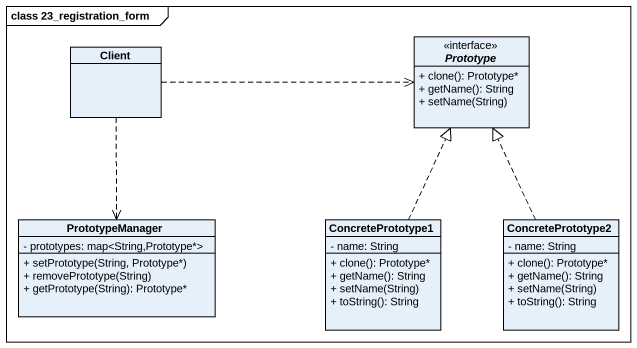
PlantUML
@startuml
mainframe class 23_registration_form
hide circle
hide empty members
skinparam classAttributeIconSize 0
interface Prototype {
  + clone(): Prototype*
  + getName(): String
  + setName(String)
}
class Client
class PrototypeManager {
  - prototypes: map<String,Prototype*>
  + setPrototype(String, Prototype*)
  + removePrototype(String)
  + getPrototype(String): Prototype*
}
class ConcretePrototype1 {
  - name: String
  + clone(): Prototype*
  + getName(): String
  + setName(String)
  + toString(): String
}
class ConcretePrototype2 {
  - name: String
  + clone(): Prototype*
  + getName(): String
  + setName(String)
  + toString(): String
}
Client .right.> Prototype
Client ..> PrototypeManager
ConcretePrototype1 .up.|> Prototype
ConcretePrototype2 .up.|> Prototype
@enduml
